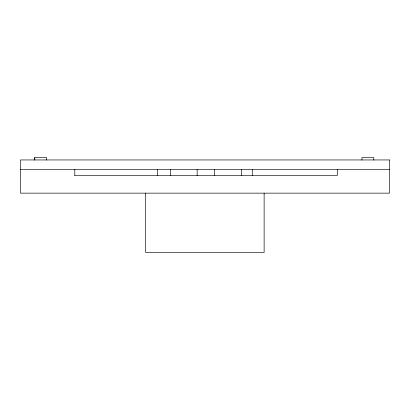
<?xml version="1.0" encoding="UTF-8"?>
<svg xmlns="http://www.w3.org/2000/svg" width="410" height="410" viewBox="0 0 410 410"><rect width="100%" height="100%" fill="white"/><g stroke="black" fill="none" stroke-linecap="round" stroke-linejoin="round"><path stroke-width="0.61" d="M34.753 157.578L34.753 160.074L34.727 157.578L46.581 157.578L46.561 160.074M20.5 169.433L389.5 169.433M74.538 175.362L337.461 175.362L337.461 169.433M373.792 160.074L373.792 157.578L361.938 157.578L361.938 160.074M264.127 193.146L264.127 252.422L145.576 252.422L145.576 193.146M252.273 169.433L252.273 175.675M241.362 169.433L241.362 175.675M214.686 169.433L214.686 175.675M197.143 169.433L197.143 175.675M170.473 169.433L170.473 175.675M157.43 169.433L157.43 175.675M74.799 169.433L74.799 175.362M389.5 159.951L20.5 159.951L20.5 193.146L389.5 193.146L389.5 159.951"/></g></svg>
